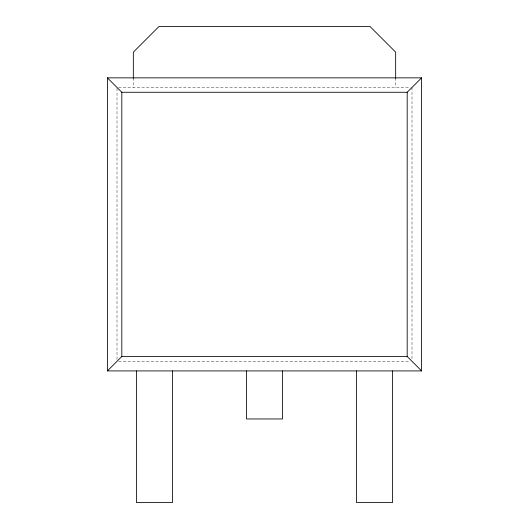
<?xml version="1.0" encoding="UTF-8"?>
<svg xmlns="http://www.w3.org/2000/svg" width="529" height="529" viewBox="0 0 529 529"><rect width="100%" height="100%" fill="white"/><g stroke="black" fill="none" stroke-linecap="round" stroke-linejoin="round"><path stroke-width="0.4" stroke-dasharray="2.65 1.98" d="M118.641 87.464L410.359 87.464M118.661 361.307L410.339 361.307M411.992 87.464L411.992 359.654M395.659 77.856L395.659 87.464M133.341 77.856L133.341 87.464M117.008 88.29L117.008 359.654"/><path stroke-width="0.79" d="M107.4 370.915L121.815 356.5L407.185 356.5L421.6 370.915L421.6 77.856L107.4 77.856L107.4 370.915L421.6 370.915M107.4 77.856L121.815 92.271L407.185 92.271L421.6 77.856M407.185 92.271L407.185 356.5M395.659 78.431L395.659 52.153L369.956 26.45L159.044 26.45L133.341 52.153L133.341 78.431M392.531 370.915L392.531 502.55L356.5 502.55L356.5 370.915M282.519 370.915L282.519 418.955L246.481 418.955L246.481 370.915M172.5 370.915L172.5 502.55L136.469 502.55L136.469 370.915M121.815 92.271L121.815 356.5"/></g></svg>
